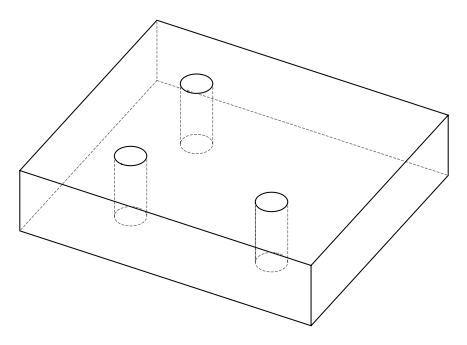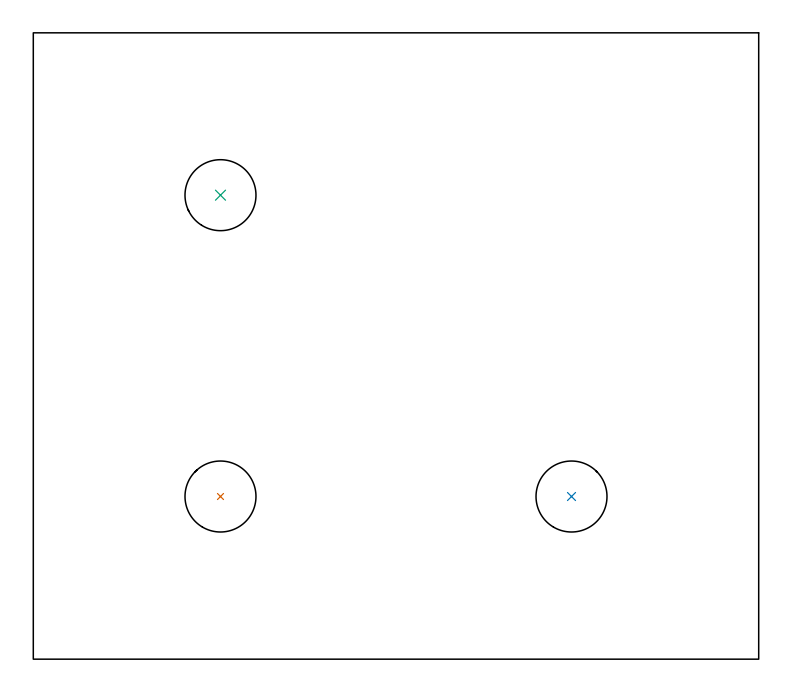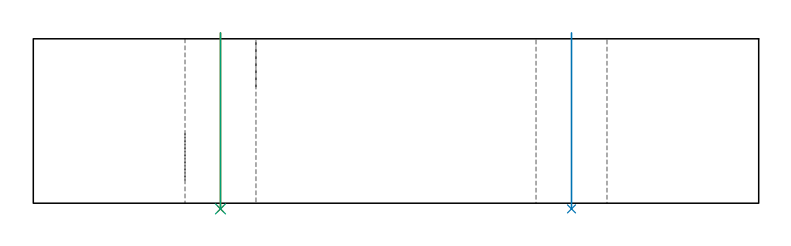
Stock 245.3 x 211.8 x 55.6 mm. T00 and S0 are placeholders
(PLAN: 3 operations, 0 tool changes, 0.7 min)
(1 INDEXABLE_INSERT_DRILL_THROUGH_HOLE_FROM_SOLID | STEP1HOLE | NXT0302_019 | 0.24 min | 25140 mm3)
(2 INDEXABLE_INSERT_DRILL_THROUGH_HOLE_FROM_SOLID_1 | STEP1HOLE_1 | NXT0302_019 | 0.24 min | 25142 mm3)
(3 INDEXABLE_INSERT_DRILL_THROUGH_HOLE_FROM_SOLID_2 | STEP1HOLE_2 | NXT0302_019 | 0.24 min | 25142 mm3)
(TOOL NXT0302_019 | Index. Insert Drill 24mm [880-D2400L25-05] | D24 PA176 FL120 Z2)
(OP 1 INDEXABLE_INSERT_DRILL_THROUGH_HOLE_FROM_SOLID)
G17 G21 G94 G90
T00 M6
G54
G17 G0 G90 X63.3 Y55. S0 M3
G43 Z65.6 H1
G94 G81 G98 Z-1.919 F250. R57.6
G80
M5
M2
(OP 2 INDEXABLE_INSERT_DRILL_THROUGH_HOLE_FROM_SOLID_1)
G17 G21 G94 G90
T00 M6
G54
G17 G0 G90 X182. Y55. S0 M3
G43 Z65.6 H1
G94 G81 G98 Z-1.919 F250. R57.6
G80
M5
M2
(OP 3 INDEXABLE_INSERT_DRILL_THROUGH_HOLE_FROM_SOLID_2)
G17 G21 G94 G90
T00 M6
G54
G17 G0 G90 X63.3 Y156.9 S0 M3
G43 Z65.6 H1
G94 G81 G98 Z-1.919 F250. R57.6
G80
M5
M2
